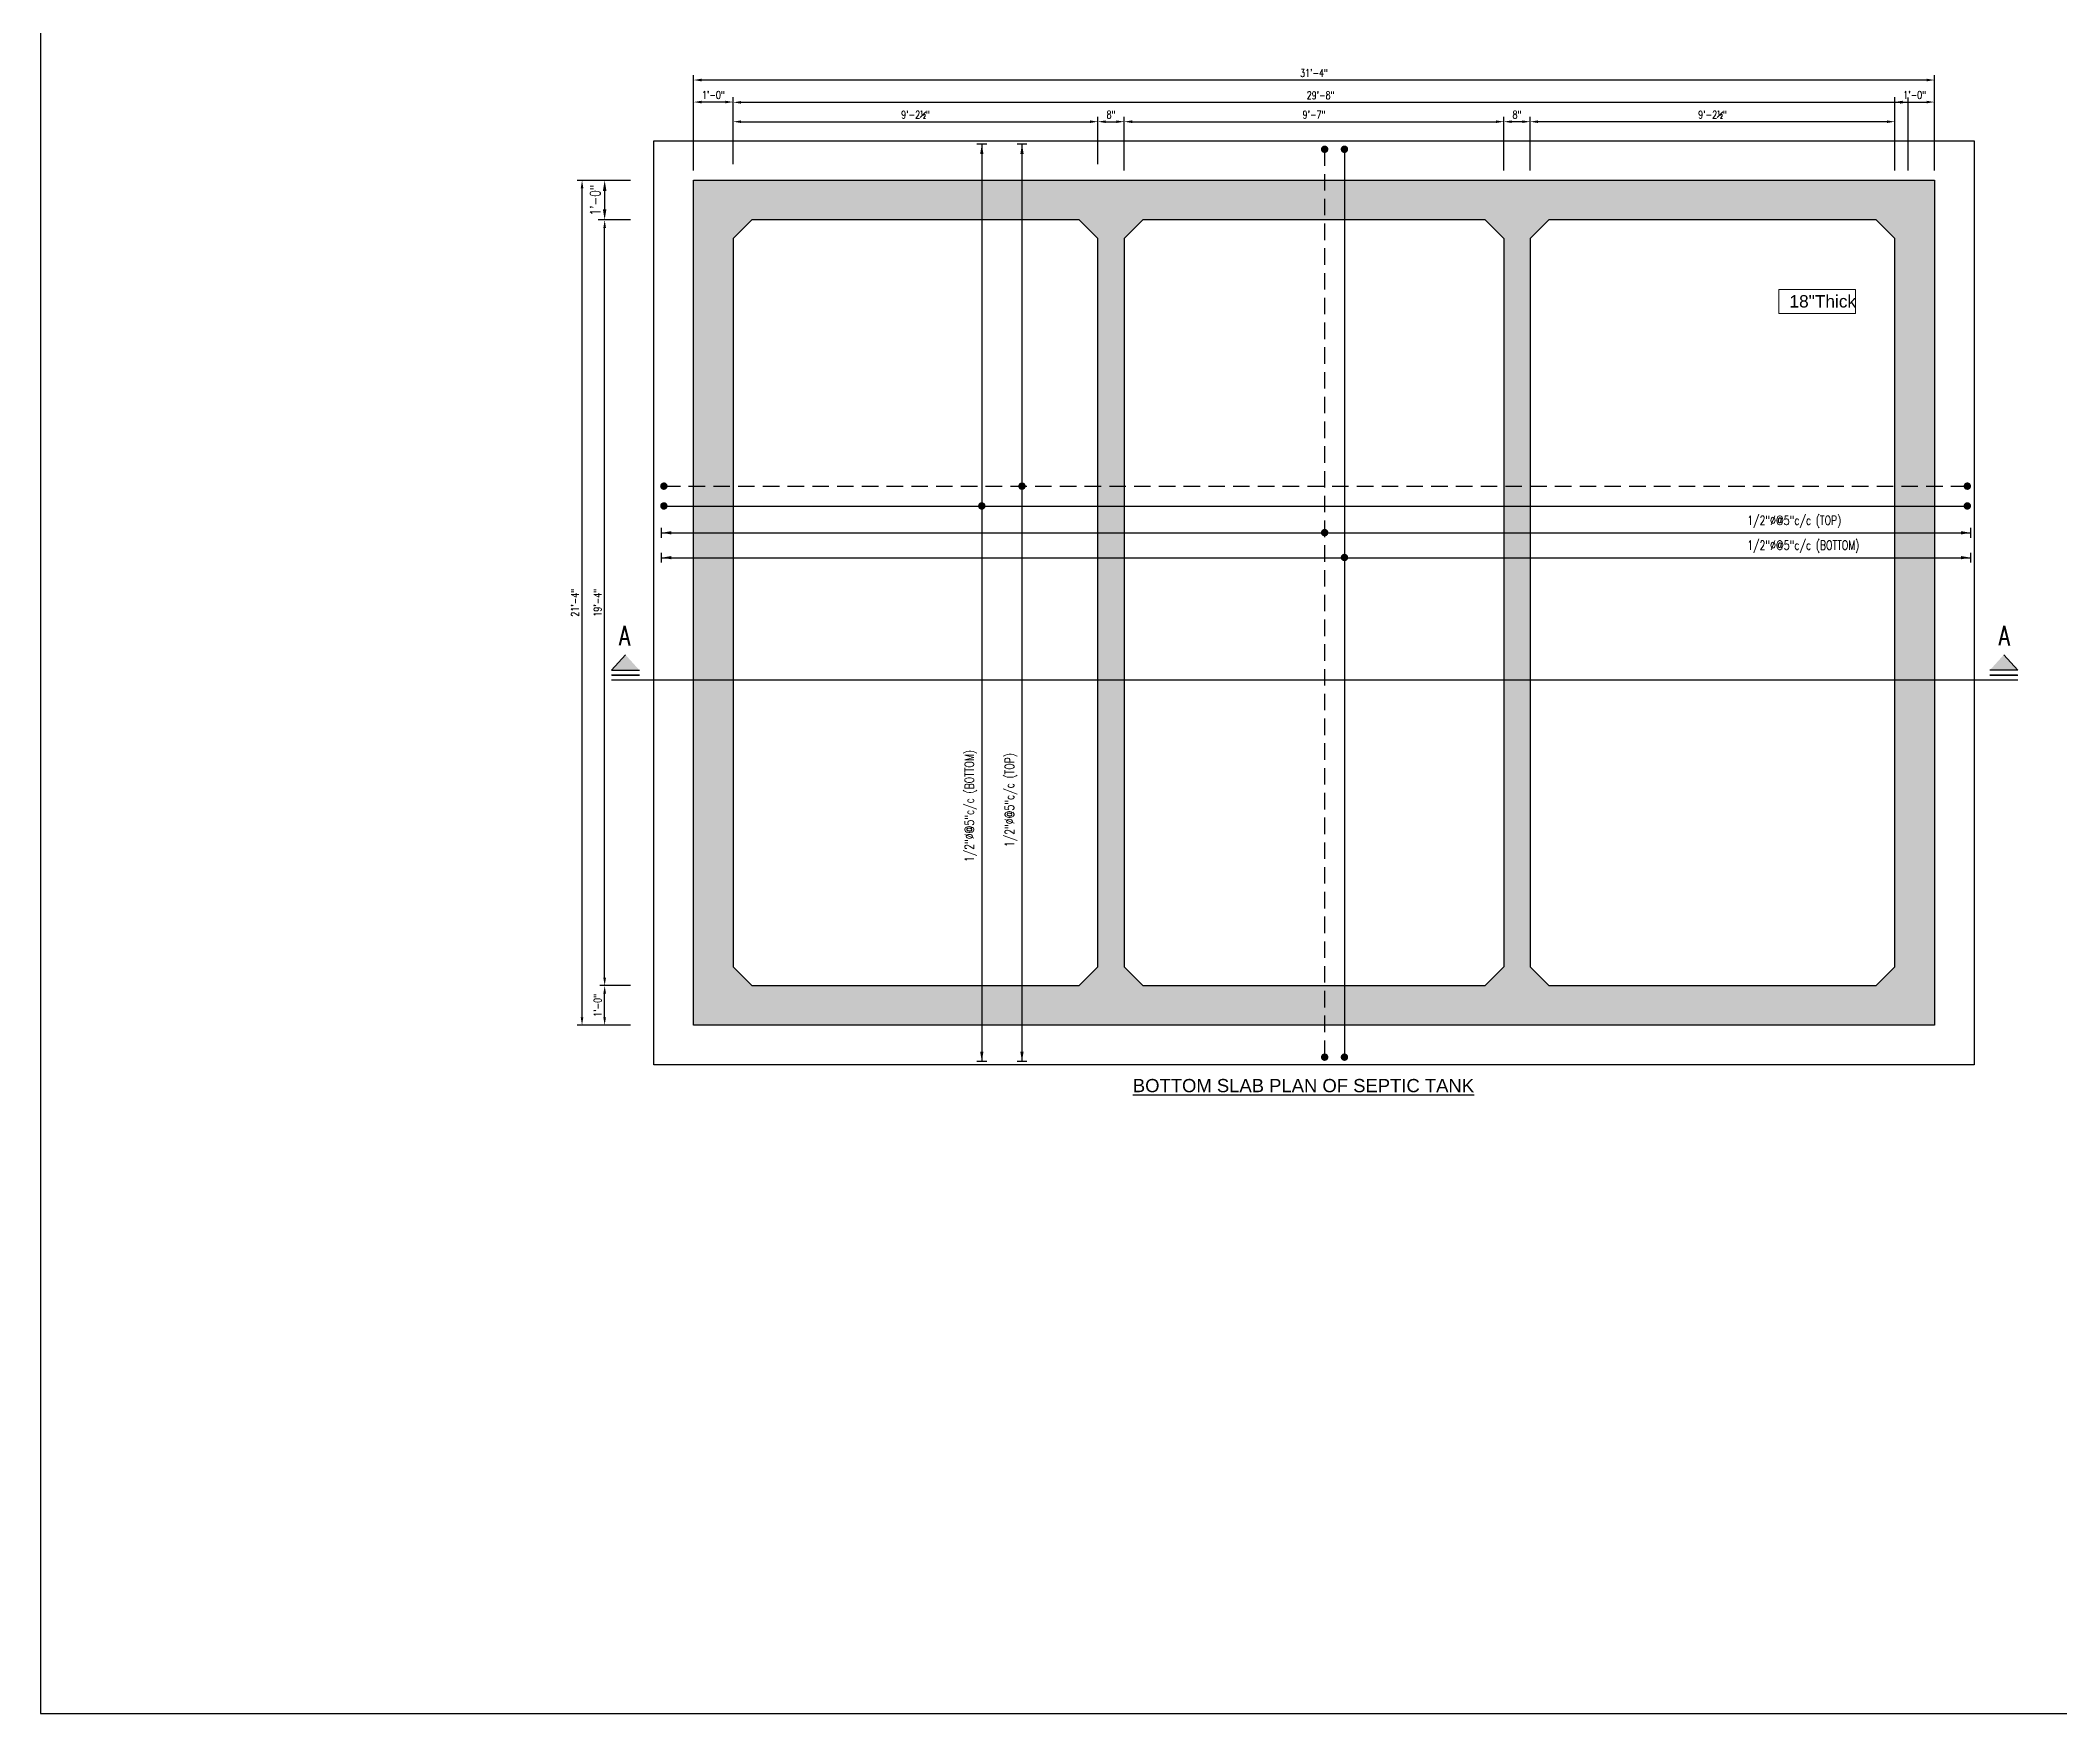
# Model space of a CAD drawing. Extents: x 646443 to 647667, y -185387 to -183933.
# Drawn here: x 646443 to 647055, y -185387 to -184880 of the extents above; entities that cross this region are included whole.
import ezdxf

# ---------------------------------------------------------------- set-up
doc = ezdxf.new("R2010")
doc.units = 0
doc.header["$LTSCALE"] = 20
doc.header["$MEASUREMENT"] = 0
doc.header["$PDMODE"] = 32
doc.linetypes.add('HIDDEN', pattern=[0.375, 0.25, -0.125])
doc.layers.get('DEFPOINTS').update_dxf_attribs({"linetype": 'CONTINUOUS'})
for name, color, linetype in [('A-TYP-DIM', 1, 'CONTINUOUS'), ('A-TYP-N-TEXT', 2, 'CONTINUOUS'), ('A-TYP-THK-MARK', 2, 'CONTINUOUS'), ('BB', 6, 'CONTINUOUS'), ('COL', 6, 'CONTINUOUS'), ('HATCH', 251, 'CONTINUOUS'), ('S-BB', 6, 'CONTINUOUS'), ('S-TL', 2, 'CONTINUOUS'), ('S-TL1', 6, 'CONTINUOUS'), ('S-TX-BEAM-HEADING', 5, 'CONTINUOUS'), ('SECTION', 4, 'CONTINUOUS')]:
    doc.layers.add(name, color=color, linetype=linetype)
doc.styles.add('arial', font='arial.ttf')
doc.styles.add('QASIM', font='arial.ttf')
doc.styles.add('rizwan', font='romans.shx', dxfattribs={"width": 0.75})
doc.dimstyles.new('STYLE-64', dxfattribs={"dimscale": 64, "dimtxt": 0.09375, "dimasz": 0.09375, "dimexe": 0.0625, "dimexo": 0.0625, "dimgap": 0.03125, "dimtad": 1, "dimzin": 3, "dimdsep": 46, "dimlunit": 4, "dimtxsty": 'rizwan', "dimcen": 0.125, "dimdle": 4, "dimclrd": 1, "dimclre": 1, "dimclrt": 2, "dimadec": 0, "dimazin": 0, "dimtfac": 0.5, "dimtix": 1, "dimtmove": 2, "dimatfit": 3, "dimfxl": 0, "dimfrac": 1, "dimtolj": 1, "dimtzin": 3, "dimarcsym": 0})

# ---------------------------------------------------------------- blocks, each defined once
blk = doc.blocks.new('*D26')
at = {"layer": 'A-TYP-DIM', "color": 1, "lineweight": -2, "ltscale": 1.5, "transparency": 16777216}
for p, q in [((646653.39, -184917.4), (646653.39, -184902.99)), ((646655.79, -184904.49), (646761.49, -184904.49)), ((646763.89, -184917.4), (646763.89, -184902.99))]:
    blk.add_line(p, q, dxfattribs=at)
at = {"layer": 'A-TYP-DIM', "color": 1, "ltscale": 1.5, "transparency": 16777216}
for points in [[(646655.79, -184904.09), (646655.79, -184904.89), (646653.39, -184904.49)], [(646761.49, -184904.09), (646761.49, -184904.89), (646763.89, -184904.49)]]:
    blk.add_solid(points, dxfattribs=at)
at = {"layer": 'DEFPOINTS', "color": 0, "ltscale": 1.5, "transparency": 16777216}
for p in [(646763.89, -184904.49), (646653.39, -184920.4), (646763.89, -184920.4)]:
    blk.add_point(p, dxfattribs=at)
at = {"layer": 'A-TYP-DIM', "color": 2, "ltscale": 1.5, "transparency": 16777216, "insert": (646708.64, -184902.35), "char_height": 2.3438, "attachment_point": 5, "style": 'rizwan'}
blk.add_mtext('\\A1;9\'-2{\\H0.5x;\\S1#2;}"', dxfattribs=at)
blk = doc.blocks.new('*D27')
at = {"layer": 'A-TYP-DIM', "color": 1, "lineweight": -2, "ltscale": 1.5, "transparency": 16777216}
for p, q in [((646763.89, -184917.4), (646763.89, -184902.99)), ((646766.29, -184904.49), (646769.49, -184904.49)), ((646771.89, -184919.26), (646771.89, -184902.99))]:
    blk.add_line(p, q, dxfattribs=at)
at = {"layer": 'A-TYP-DIM', "color": 1, "ltscale": 1.5, "transparency": 16777216}
for points in [[(646766.29, -184904.09), (646766.29, -184904.89), (646763.89, -184904.49)], [(646769.49, -184904.09), (646769.49, -184904.89), (646771.89, -184904.49)]]:
    blk.add_solid(points, dxfattribs=at)
at = {"layer": 'DEFPOINTS', "color": 0, "ltscale": 1.5, "transparency": 16777216}
for p in [(646771.89, -184904.49), (646763.89, -184920.4), (646771.89, -184922.26)]:
    blk.add_point(p, dxfattribs=at)
at = {"layer": 'A-TYP-DIM', "color": 2, "ltscale": 1.5, "transparency": 16777216, "insert": (646767.89, -184902.35), "char_height": 2.344, "attachment_point": 5, "style": 'rizwan'}
blk.add_mtext('\\A1;8"', dxfattribs=at)
blk = doc.blocks.new('*D28')
at = {"layer": 'A-TYP-DIM', "color": 1, "lineweight": -2, "ltscale": 1.5, "transparency": 16777216}
for p, q in [((646771.89, -184919.26), (646771.89, -184902.99)), ((646774.29, -184904.49), (646884.49, -184904.49)), ((646886.89, -184919.26), (646886.89, -184902.99))]:
    blk.add_line(p, q, dxfattribs=at)
at = {"layer": 'A-TYP-DIM', "color": 1, "ltscale": 1.5, "transparency": 16777216}
for points in [[(646774.29, -184904.09), (646774.29, -184904.89), (646771.89, -184904.49)], [(646884.49, -184904.09), (646884.49, -184904.89), (646886.89, -184904.49)]]:
    blk.add_solid(points, dxfattribs=at)
at = {"layer": 'DEFPOINTS', "color": 0, "ltscale": 1.5, "transparency": 16777216}
for p in [(646886.89, -184904.49), (646771.89, -184922.26), (646886.89, -184922.26)]:
    blk.add_point(p, dxfattribs=at)
at = {"layer": 'A-TYP-DIM', "color": 2, "ltscale": 1.5, "transparency": 16777216, "insert": (646829.39, -184902.35), "char_height": 2.344, "attachment_point": 5, "style": 'rizwan'}
blk.add_mtext('\\A1;9\'-7"', dxfattribs=at)
blk = doc.blocks.new('*D29')
at = {"layer": 'A-TYP-DIM', "color": 1, "lineweight": -2, "ltscale": 1.5, "transparency": 16777216}
for p, q in [((646622.28, -184922.26), (646606.09, -184922.26)), ((646607.59, -185175.86), (646607.59, -184924.66)), ((646622.28, -185178.26), (646606.09, -185178.26))]:
    blk.add_line(p, q, dxfattribs=at)
at = {"layer": 'A-TYP-DIM', "color": 1, "ltscale": 1.5, "transparency": 16777216}
for points in [[(646607.19, -184924.66), (646607.99, -184924.66), (646607.59, -184922.26)], [(646607.19, -185175.86), (646607.99, -185175.86), (646607.59, -185178.26)]]:
    blk.add_solid(points, dxfattribs=at)
at = {"layer": 'DEFPOINTS', "color": 0, "ltscale": 1.5, "transparency": 16777216}
for p in [(646607.59, -184922.26), (646625.28, -184922.26), (646625.28, -185178.26)]:
    blk.add_point(p, dxfattribs=at)
at = {"layer": 'A-TYP-DIM', "color": 2, "ltscale": 1.5, "transparency": 16777216, "insert": (646605.45, -185050.26), "char_height": 2.344, "attachment_point": 5, "rotation": 90, "style": 'rizwan'}
blk.add_mtext('\\A1;21\'-4"', dxfattribs=at)
blk = doc.blocks.new('*D30')
at = {"layer": 'A-TYP-DIM', "color": 1, "lineweight": -2, "ltscale": 1.5, "transparency": 16777216}
for p, q in [((646622.28, -184934.26), (646612.94, -184934.26)), ((646614.44, -185163.86), (646614.44, -184936.66)), ((646622.28, -185166.26), (646612.94, -185166.26))]:
    blk.add_line(p, q, dxfattribs=at)
at = {"layer": 'A-TYP-DIM', "color": 1, "ltscale": 1.5, "transparency": 16777216}
for points in [[(646614.04, -184936.66), (646614.84, -184936.66), (646614.44, -184934.26)], [(646614.04, -185163.86), (646614.84, -185163.86), (646614.44, -185166.26)]]:
    blk.add_solid(points, dxfattribs=at)
at = {"layer": 'DEFPOINTS', "color": 0, "ltscale": 1.5, "transparency": 16777216}
for p in [(646614.44, -184934.26), (646625.28, -184934.26), (646625.28, -185166.26)]:
    blk.add_point(p, dxfattribs=at)
at = {"layer": 'A-TYP-DIM', "color": 2, "ltscale": 1.5, "transparency": 16777216, "insert": (646612.29, -185050.26), "char_height": 2.344, "attachment_point": 5, "rotation": 90, "style": 'rizwan'}
blk.add_mtext('\\A1;19\'-4"', dxfattribs=at)
blk = doc.blocks.new('*D31')
at = {"layer": 'A-TYP-DIM', "color": 1, "lineweight": -2, "ltscale": 1.5, "transparency": 16777216}
for p, q in [((646641.39, -184919.26), (646641.39, -184890.37)), ((647014.99, -184891.87), (646643.79, -184891.87)), ((647017.39, -184919.26), (647017.39, -184890.37))]:
    blk.add_line(p, q, dxfattribs=at)
at = {"layer": 'A-TYP-DIM', "color": 1, "ltscale": 1.5, "transparency": 16777216}
for points in [[(646643.79, -184891.47), (646643.79, -184892.27), (646641.39, -184891.87)], [(647014.99, -184891.47), (647014.99, -184892.27), (647017.39, -184891.87)]]:
    blk.add_solid(points, dxfattribs=at)
at = {"layer": 'DEFPOINTS', "color": 0, "ltscale": 1.5, "transparency": 16777216}
for p in [(646641.39, -184891.87), (646641.39, -184922.26), (647017.39, -184922.26)]:
    blk.add_point(p, dxfattribs=at)
at = {"layer": 'A-TYP-DIM', "color": 2, "ltscale": 1.5, "transparency": 16777216, "insert": (646829.39, -184889.73), "char_height": 2.344, "attachment_point": 5, "style": 'rizwan'}
blk.add_mtext('\\A1;31\'-4"', dxfattribs=at)
blk = doc.blocks.new('*D32')
at = {"layer": 'A-TYP-DIM', "color": 1, "lineweight": -2, "ltscale": 1.5, "transparency": 16777216}
for p, q in [((646653.39, -184917.4), (646653.39, -184897.13)), ((647006.99, -184898.63), (646655.79, -184898.63)), ((647009.39, -184919.26), (647009.39, -184897.13))]:
    blk.add_line(p, q, dxfattribs=at)
at = {"layer": 'A-TYP-DIM', "color": 1, "ltscale": 1.5, "transparency": 16777216}
for points in [[(646655.79, -184898.23), (646655.79, -184899.03), (646653.39, -184898.63)], [(647006.99, -184898.23), (647006.99, -184899.03), (647009.39, -184898.63)]]:
    blk.add_solid(points, dxfattribs=at)
at = {"layer": 'DEFPOINTS', "color": 0, "ltscale": 1.5, "transparency": 16777216}
for p in [(646653.39, -184898.63), (646653.39, -184920.4), (647009.39, -184922.26)]:
    blk.add_point(p, dxfattribs=at)
at = {"layer": 'A-TYP-DIM', "color": 2, "ltscale": 1.5, "transparency": 16777216, "insert": (646831.39, -184896.49), "char_height": 2.344, "attachment_point": 5, "style": 'rizwan'}
blk.add_mtext('\\A1;29\'-8"', dxfattribs=at)
blk = doc.blocks.new('*D34')
at = {"layer": 'A-TYP-DIM', "color": 1, "lineweight": -2, "ltscale": 1.5, "transparency": 16777216}
for p, q in [((646886.89, -184919.26), (646886.89, -184902.99)), ((646892.49, -184904.49), (646889.29, -184904.49)), ((646894.89, -184919.26), (646894.89, -184902.99))]:
    blk.add_line(p, q, dxfattribs=at)
at = {"layer": 'A-TYP-DIM', "color": 1, "ltscale": 1.5, "transparency": 16777216}
for points in [[(646889.29, -184904.09), (646889.29, -184904.89), (646886.89, -184904.49)], [(646892.49, -184904.09), (646892.49, -184904.89), (646894.89, -184904.49)]]:
    blk.add_solid(points, dxfattribs=at)
at = {"layer": 'DEFPOINTS', "color": 0, "ltscale": 1.5, "transparency": 16777216}
for p in [(646886.89, -184904.49), (646886.89, -184922.26), (646894.89, -184922.26)]:
    blk.add_point(p, dxfattribs=at)
at = {"layer": 'A-TYP-DIM', "color": 2, "ltscale": 1.5, "transparency": 16777216, "insert": (646890.89, -184902.35), "char_height": 2.344, "attachment_point": 5, "style": 'rizwan'}
blk.add_mtext('\\A1;8"', dxfattribs=at)
blk = doc.blocks.new('*D35')
at = {"layer": 'A-TYP-DIM', "color": 1, "lineweight": -2, "ltscale": 1.5, "transparency": 16777216}
for p, q in [((646894.89, -184919.26), (646894.89, -184902.99)), ((647002.99, -184904.49), (646897.29, -184904.49)), ((647005.39, -184919.26), (647005.39, -184902.99))]:
    blk.add_line(p, q, dxfattribs=at)
at = {"layer": 'A-TYP-DIM', "color": 1, "ltscale": 1.5, "transparency": 16777216}
for points in [[(646897.29, -184904.09), (646897.29, -184904.89), (646894.89, -184904.49)], [(647002.99, -184904.09), (647002.99, -184904.89), (647005.39, -184904.49)]]:
    blk.add_solid(points, dxfattribs=at)
at = {"layer": 'DEFPOINTS', "color": 0, "ltscale": 1.5, "transparency": 16777216}
for p in [(646894.89, -184904.49), (646894.89, -184922.26), (647005.39, -184922.26)]:
    blk.add_point(p, dxfattribs=at)
at = {"layer": 'A-TYP-DIM', "color": 2, "ltscale": 1.5, "transparency": 16777216, "insert": (646950.14, -184902.35), "char_height": 2.3438, "attachment_point": 5, "style": 'rizwan'}
blk.add_mtext('\\A1;9\'-2{\\H0.5x;\\S1#2;}"', dxfattribs=at)
blk = doc.blocks.new('*D42')
at = {"layer": 'A-TYP-DIM', "color": 1, "lineweight": -2, "ltscale": 1.5, "transparency": 16777216}
for p, q in [((646621.28, -184922.26), (646612.44, -184922.26)), ((646614.44, -184925.46), (646614.44, -184931.06)), ((646621.28, -184934.26), (646612.44, -184934.26))]:
    blk.add_line(p, q, dxfattribs=at)
at = {"layer": 'A-TYP-DIM', "color": 1, "ltscale": 1.5, "transparency": 16777216}
for points in [[(646613.91, -184925.46), (646614.97, -184925.46), (646614.44, -184922.26)], [(646613.91, -184931.06), (646614.97, -184931.06), (646614.44, -184934.26)]]:
    blk.add_solid(points, dxfattribs=at)
at = {"layer": 'DEFPOINTS', "color": 0, "ltscale": 1.5, "transparency": 16777216}
for p in [(646625.28, -184922.26), (646614.44, -184934.26), (646625.28, -184934.26)]:
    blk.add_point(p, dxfattribs=at)
at = {"layer": 'A-TYP-DIM', "color": 2, "ltscale": 1.5, "transparency": 16777216, "insert": (646611.58, -184928.26), "char_height": 3.125, "attachment_point": 5, "rotation": 90, "style": 'rizwan'}
blk.add_mtext('\\A1;1\'-0"', dxfattribs=at)
blk = doc.blocks.new('*D41')
at = {"layer": 'A-TYP-DIM', "color": 1, "lineweight": -2, "ltscale": 1.5, "transparency": 16777216}
for p, q in [((646622.28, -185166.26), (646612.94, -185166.26)), ((646614.44, -185175.86), (646614.44, -185168.66)), ((646622.28, -185178.26), (646612.94, -185178.26))]:
    blk.add_line(p, q, dxfattribs=at)
at = {"layer": 'A-TYP-DIM', "color": 1, "ltscale": 1.5, "transparency": 16777216}
for points in [[(646614.04, -185168.66), (646614.84, -185168.66), (646614.44, -185166.26)], [(646614.04, -185175.86), (646614.84, -185175.86), (646614.44, -185178.26)]]:
    blk.add_solid(points, dxfattribs=at)
at = {"layer": 'DEFPOINTS', "color": 0, "ltscale": 1.5, "transparency": 16777216}
for p in [(646614.44, -185166.26), (646625.28, -185166.26), (646625.28, -185178.26)]:
    blk.add_point(p, dxfattribs=at)
at = {"layer": 'A-TYP-DIM', "color": 2, "ltscale": 1.5, "transparency": 16777216, "insert": (646612.29, -185172.26), "char_height": 2.344, "attachment_point": 5, "rotation": 90, "style": 'rizwan'}
blk.add_mtext('\\A1;1\'-0"', dxfattribs=at)
blk = doc.blocks.new('*D43')
at = {"layer": 'A-TYP-DIM', "color": 1, "lineweight": -2, "ltscale": 1.5, "transparency": 16777216}
for p, q in [((647005.39, -184917.34), (647005.39, -184897.04)), ((647007.79, -184898.54), (647014.99, -184898.54)), ((647017.39, -184917.34), (647017.39, -184897.04))]:
    blk.add_line(p, q, dxfattribs=at)
at = {"layer": 'A-TYP-DIM', "color": 1, "ltscale": 1.5, "transparency": 16777216}
for points in [[(647007.79, -184898.14), (647007.79, -184898.94), (647005.39, -184898.54)], [(647014.99, -184898.14), (647014.99, -184898.94), (647017.39, -184898.54)]]:
    blk.add_solid(points, dxfattribs=at)
at = {"layer": 'DEFPOINTS', "color": 0, "ltscale": 1.5, "transparency": 16777216}
for p in [(647017.39, -184898.54), (647005.39, -184920.34), (647017.39, -184920.34)]:
    blk.add_point(p, dxfattribs=at)
at = {"layer": 'A-TYP-DIM', "color": 2, "ltscale": 1.5, "transparency": 16777216, "insert": (647011.39, -184896.4), "char_height": 2.344, "attachment_point": 5, "style": 'rizwan'}
blk.add_mtext('\\A1;1\'-0"', dxfattribs=at)
blk = doc.blocks.new('*D44')
at = {"layer": 'A-TYP-DIM', "color": 1, "lineweight": -2, "ltscale": 1.5, "transparency": 16777216}
for p, q in [((646641.39, -184917.34), (646641.39, -184897.04)), ((646650.99, -184898.54), (646643.79, -184898.54)), ((646653.39, -184917.34), (646653.39, -184897.04))]:
    blk.add_line(p, q, dxfattribs=at)
at = {"layer": 'A-TYP-DIM', "color": 1, "ltscale": 1.5, "transparency": 16777216}
for points in [[(646643.79, -184898.14), (646643.79, -184898.94), (646641.39, -184898.54)], [(646650.99, -184898.14), (646650.99, -184898.94), (646653.39, -184898.54)]]:
    blk.add_solid(points, dxfattribs=at)
at = {"layer": 'DEFPOINTS', "color": 0, "ltscale": 1.5, "transparency": 16777216}
for p in [(646641.39, -184898.54), (646641.39, -184920.34), (646653.39, -184920.34)]:
    blk.add_point(p, dxfattribs=at)
at = {"layer": 'A-TYP-DIM', "color": 2, "ltscale": 1.5, "transparency": 16777216, "insert": (646647.39, -184896.4), "char_height": 2.344, "attachment_point": 5, "style": 'rizwan'}
blk.add_mtext('\\A1;1\'-0"', dxfattribs=at)
blk = doc.blocks.new('SLAB-THK.MARK')
at = {"layer": 'A-TYP-N-TEXT', "lineweight": 0, "ltscale": 1.5}
blk.add_lwpolyline([(0, 0), (0.727, 0), (0.727, -0.227), (0, -0.227)], close=True, dxfattribs=at)
at = {"layer": 'A-TYP-N-TEXT', "lineweight": 0, "ltscale": 1.5, "style": 'QASIM'}
blk.add_attdef('24"THICK', (0.035, -0.171), '', height=0.117, dxfattribs=at)

msp = doc.modelspace()

# ---------------------------------------------------------------- hatches: boundary and pattern name
at = {"layer": 'BB', "linetype": 'Continuous'}
for points in [[(646616.53171, -185070.72549), (646620.76829, -185066.04432), (646625.0049, -185070.72546)], [(647042.61501, -185070.72549), (647038.37843, -185066.04432), (647034.14182, -185070.72546)]]:
    msp.add_hatch(color=256, dxfattribs=at).paths.add_polyline_path(points)
at = {"layer": 'HATCH'}
h = msp.add_hatch(dxfattribs=at)
h.set_pattern_fill('AR-CONC', color=256, scale=1.25, style=0)
h.set_pattern_definition([(50, (0, 0), (8.96575228, -0.78440169), [0.9375, -10.3125]), (355, (0, 0), (-1.73439167, 9.40240167), [0.75, -8.25]), (100.4514445, (0.747, -0.065), (7.23136058, 8.61799989), [0.7967524, -8.7642764]), (46.1842, (0, 2.5), (13.34051663, -2.06899101), [1.40625, -15.46875]), (96.6356355, (1.112, 2.328), (11.68327432, 12.1764825), [1.19512927, -13.146422]), (351.184164, (0, 2.5), (11.6832743, 12.1764825), [1.125, -12.375]), (21, (1.25, 1.875), (7.46133815, -5.03273613), [0.9375, -10.3125]), (326, (1.25, 1.875), (3.04144165, 9.06437556), [0.75, -8.25]), (71.4514447, (1.872, 1.456), (10.50277971, 4.03163941), [0.79675238, -8.7642764]), (37.5, (0, 0), (0.151998191, 4.161173173), [0, -8.15, 0, -8.375, 0, -8.28125]), (7.5, (0, 0), (3.288369218, 4.9301464), [0, -4.775, 0, -7.9625, 0, -3.15625]), (327.5, (-2.7875, 0), (6.672780452, -0.281935897), [0, -3.125, 0, -9.75, 0, -12.9375]), (317.5, (-4.0375, 0), (7.289827117, 1.25131228), [0, -4.0625, 0, -6.475, 0, -9.1875])])
h.paths.add_polyline_path([(647017.38561, -185073.72546), (647005.38561, -185073.72547), (647005.38561, -185160.60041), (646999.72876, -185166.25727), (646900.54246, -185166.25727), (646894.88561, -185160.60041), (646894.88561, -185073.72547), (646886.88561, -185073.72547), (646886.88561, -185160.60041), (646881.22876, -185166.25727), (646838.60918, -185166.25727), (646838.60918, -185178.25727), (647017.38561, -185178.25727)])
h.paths.add_polyline_path([(647017.38561, -185036.5931), (647005.38561, -185036.5931), (647005.38561, -185073.72547), (647017.38561, -185073.72546)])
h.paths.add_polyline_path([(647017.38561, -185029.06306), (647005.38561, -185029.06306), (647005.38561, -185036.5931), (647017.38561, -185036.5931)])
h.paths.add_polyline_path([(647017.38561, -185020.97736), (647005.38561, -185020.97736), (647005.38561, -185029.06306), (647017.38561, -185029.06306)])
h.paths.add_polyline_path([(647017.38561, -185014.97736), (647005.38561, -185014.97736), (647005.38561, -185020.97736), (647017.38561, -185020.97736)])
h.paths.add_polyline_path([(647017.38561, -184922.25727), (646838.60918, -184922.25727), (646838.60918, -184934.25727), (646881.22876, -184934.25727), (646886.88561, -184939.91412), (646886.88561, -185014.97736), (646894.88561, -185014.97736), (646894.88561, -184939.91412), (646900.54246, -184934.25727), (646999.72876, -184934.25727), (647005.38561, -184939.91412), (647005.38561, -185014.97736), (647017.38561, -185014.97736)])
h.paths.add_polyline_path([(646894.88561, -185014.97736), (646886.88561, -185014.97736), (646886.88561, -185020.97736), (646894.88561, -185020.97736)])
h.paths.add_polyline_path([(646894.88561, -185020.97736), (646886.88561, -185020.97736), (646886.88561, -185029.06306), (646894.88561, -185029.06306)])
h.paths.add_polyline_path([(646894.88561, -185029.06306), (646886.88561, -185029.06306), (646886.88561, -185036.5931), (646894.88561, -185036.5931)])
h.paths.add_polyline_path([(646894.88561, -185036.5931), (646886.88561, -185036.5931), (646886.88561, -185073.72547), (646894.88561, -185073.72547)])
h.paths.add_polyline_path([(646838.60918, -184922.25727), (646832.60918, -184922.25727), (646832.60918, -184934.25727), (646838.60918, -184934.25727)])
h.paths.add_polyline_path([(646832.60918, -184922.25727), (646740.89965, -184922.25727), (646740.89965, -184934.25727), (646758.22876, -184934.25727), (646763.88561, -184939.91412), (646763.88561, -185014.97736), (646771.88561, -185014.97736), (646771.88561, -184939.91412), (646777.54246, -184934.25727), (646832.60918, -184934.25727)])
h.paths.add_polyline_path([(646771.88561, -185014.97736), (646763.88561, -185014.97736), (646763.88561, -185020.97736), (646771.88561, -185020.97736)])
h.paths.add_polyline_path([(646771.88561, -185020.97736), (646763.88561, -185020.97736), (646763.88561, -185029.06306), (646771.88561, -185029.06306)])
h.paths.add_polyline_path([(646771.88561, -185029.06306), (646763.88561, -185029.06306), (646763.88561, -185036.5931), (646771.88561, -185036.5931)])
h.paths.add_polyline_path([(646771.88561, -185036.5931), (646763.88561, -185036.5931), (646763.88561, -185073.72548), (646771.88561, -185073.72548)])
h.paths.add_polyline_path([(646771.88561, -185073.72548), (646763.88561, -185073.72548), (646763.88561, -185160.60041), (646758.22876, -185166.25727), (646740.89965, -185166.25727), (646740.89965, -185178.25727), (646832.60918, -185178.25727), (646832.60918, -185166.25727), (646777.54246, -185166.25727), (646771.88561, -185160.60041)])
h.paths.add_polyline_path([(646838.60918, -185166.25727), (646832.60918, -185166.25727), (646832.60918, -185178.25727), (646838.60918, -185178.25727)])
h.paths.add_polyline_path([(646740.89965, -184922.25727), (646728.72243, -184922.25727), (646728.72243, -184934.25727), (646740.89965, -184934.25727)])
h.paths.add_polyline_path([(646728.72243, -184922.25727), (646641.38561, -184922.25727), (646641.38561, -185014.97736), (646653.38561, -185014.97736), (646653.38561, -184939.91412), (646659.04246, -184934.25727), (646728.72243, -184934.25727)])
h.paths.add_polyline_path([(646653.38561, -185014.97736), (646641.38561, -185014.97736), (646641.38561, -185020.97736), (646653.38561, -185020.97736)])
h.paths.add_polyline_path([(646653.38561, -185020.97736), (646641.38561, -185020.97736), (646641.38561, -185029.06306), (646653.38561, -185029.06306)])
h.paths.add_polyline_path([(646653.38561, -185029.06306), (646641.38561, -185029.06306), (646641.38561, -185036.5931), (646653.38561, -185036.5931)])
h.paths.add_polyline_path([(646653.38561, -185036.5931), (646641.38561, -185036.5931), (646641.38561, -185073.72549), (646653.38561, -185073.72549)])
h.paths.add_polyline_path([(646653.38561, -185073.72549), (646641.38561, -185073.72549), (646641.38561, -185178.25727), (646728.72243, -185178.25727), (646728.72243, -185166.25727), (646659.04246, -185166.25727), (646653.38561, -185160.60041)])
h.paths.add_polyline_path([(646740.89965, -185166.25727), (646728.72243, -185166.25727), (646728.72243, -185178.25727), (646740.89965, -185178.25727)])

# ---------------------------------------------------------------- linework, layer by layer
at = {"layer": 'BB', "linetype": 'Continuous'}
for p, q in [((646616.53171, -185070.72549), (646620.76829, -185066.04432)), ((647042.61501, -185070.72549), (647038.37843, -185066.04432)), ((646616.53171, -185070.72549), (646625.0049, -185070.72546)), ((646625.00491, -185072.22546), (646616.53171, -185072.22549)), ((647034.14181, -185072.22546), (647042.61501, -185072.22549)), ((647042.61501, -185070.72549), (647034.14182, -185070.72546))]:
    msp.add_line(p, q, dxfattribs=at)
at = {"layer": 'BB', "color": 1, "linetype": 'Continuous'}
msp.add_line((647042.615, -185073.72546), (646616.53172, -185073.72549), dxfattribs=at)
at = {"layer": 'BB', "linetype": 'Continuous', "const_width": 0.5}
for points in [[(646616.53171, -185072.22549), (646625.00491, -185072.22546)], [(647042.61501, -185072.22549), (647034.14181, -185072.22546)]]:
    msp.add_lwpolyline(points, dxfattribs=at)
at = {"layer": 'COL', "linetype": 'HIDDEN'}
for p, q in [((646832.60918, -184912.85006), (646832.60918, -185187.93365)), ((646632.38561, -185014.97736), (647027.34198, -185014.97736))]:
    msp.add_line(p, q, dxfattribs=at)
at = {"layer": 'COL', "linetype": 'ByBlock'}
for p, q in [((646838.60918, -184912.85006), (646838.60918, -185187.93365)), ((646632.38561, -185020.97736), (647027.34198, -185020.97736))]:
    msp.add_line(p, q, dxfattribs=at)
at = {"layer": 'DEFPOINTS'}
msp.add_lwpolyline([(646443.46119, -185386.84809), (647667.16213, -185386.84809), (647667.16213, -184063.6904), (646443.46119, -184063.6904)], close=True, dxfattribs=at)
at = {"layer": 'S-BB', "const_width": 1.125}
for points in [[(646832.60918, -184913.41256, -1), (646832.60918, -184912.28756, -1)], [(646838.60918, -184913.41256, -1), (646838.60918, -184912.28756, -1)], [(646632.38561, -185015.48619, -1), (646632.38561, -185014.36119, -1)], [(646740.89965, -185015.48619, -1), (646740.89965, -185014.36119, -1)], [(647027.34198, -185015.48619, -1), (647027.34198, -185014.36119, -1)], [(646632.38561, -185021.48619, -1), (646632.38561, -185020.36119, -1)], [(646728.72243, -185021.48619, -1), (646728.72243, -185020.36119, -1)], [(647027.34198, -185021.48619, -1), (647027.34198, -185020.36119, -1)], [(646832.60918, -185029.57189, -1), (646832.60918, -185028.44689, -1)], [(646838.60918, -185037.10193, -1), (646838.60918, -185035.97693, -1)], [(646832.60918, -185188.49615, -1), (646832.60918, -185187.37115, -1)], [(646838.60918, -185188.49615, -1), (646838.60918, -185187.37115, -1)]]:
    msp.add_lwpolyline(points, format="xyb", close=True, dxfattribs=at)
at = {"layer": 'S-TL'}
for p, q in [((646728.72243, -184911.25727), (646728.72243, -185189.25727)), ((646740.89965, -184911.25727), (646740.89965, -185189.25727)), ((646631.66839, -185029.06306), (647028.38561, -185029.06306)), ((646631.66839, -185036.5931), (647028.38561, -185036.5931))]:
    msp.add_line(p, q, dxfattribs=at)
for points in [[(646728.22243, -184914.25727), (646729.22243, -184914.25727), (646728.72243, -184911.25727)], [(646740.39965, -184914.25727), (646741.39965, -184914.25727), (646740.89965, -184911.25727)], [(646634.66839, -185028.56306), (646634.66839, -185029.56306), (646631.66839, -185029.06306)], [(647025.38561, -185028.56306), (647025.38561, -185029.56306), (647028.38561, -185029.06306)], [(646634.66839, -185036.0931), (646634.66839, -185037.0931), (646631.66839, -185036.5931)], [(647025.38561, -185036.0931), (647025.38561, -185037.0931), (647028.38561, -185036.5931)], [(646728.22243, -185186.25727), (646729.22243, -185186.25727), (646728.72243, -185189.25727)], [(646740.39965, -185186.25727), (646741.39965, -185186.25727), (646740.89965, -185189.25727)]]:
    msp.add_solid(points, dxfattribs=at)
at = {"layer": 'S-TL1'}
for p, q in [((646730.22243, -184911.25727), (646727.22243, -184911.25727)), ((646742.39965, -184911.25727), (646739.39965, -184911.25727)), ((646631.66839, -185030.56306), (646631.66839, -185027.56306)), ((647028.38561, -185030.56306), (647028.38561, -185027.56306)), ((646631.66839, -185038.0931), (646631.66839, -185035.0931)), ((647028.38561, -185038.0931), (647028.38561, -185035.0931)), ((646730.22243, -185189.25727), (646727.22243, -185189.25727)), ((646742.39965, -185189.25727), (646739.39965, -185189.25727))]:
    msp.add_line(p, q, dxfattribs=at)
at = {"layer": 'SECTION'}
for points in [[(646629.38561, -184910.25727), (647029.38561, -184910.25727), (647029.38561, -185190.25727), (646629.38561, -185190.25727)], [(647017.38561, -185178.25727), (646641.38561, -185178.25727), (646641.38561, -184922.25727), (647017.38561, -184922.25727)], [(646763.88561, -185160.60041), (646763.88561, -184939.91412), (646758.22876, -184934.25727), (646659.04246, -184934.25727), (646653.38561, -184939.91412), (646653.38561, -185160.60041), (646659.04246, -185166.25727), (646758.22876, -185166.25727)]]:
    msp.add_lwpolyline(points, close=True, dxfattribs=at)
for points in [[(646777.54246, -184934.25727), (646777.54246, -184934.25727), (646771.88561, -184939.91412), (646771.88561, -185160.60041), (646777.54246, -185166.25727), (646777.54246, -185166.25727)], [(646881.22876, -184934.25727), (646777.54246, -184934.25727)], [(646881.22876, -184934.25727), (646881.22876, -184934.25727), (646886.88561, -184939.91412), (646886.88561, -185160.60041), (646881.22876, -185166.25727), (646881.22876, -185166.25727)], [(646900.54246, -184934.25727), (646900.54246, -184934.25727), (646894.88561, -184939.91412), (646894.88561, -185160.60041), (646900.54246, -185166.25727), (646900.54246, -185166.25727)], [(646900.54246, -185166.25727), (646999.72876, -185166.25727), (647005.38561, -185160.60041), (647005.38561, -184939.91412), (646999.72876, -184934.25727), (646900.54246, -184934.25727)], [(646777.54246, -185166.25727), (646881.22876, -185166.25727)]]:
    msp.add_lwpolyline(points, dxfattribs=at)

# ---------------------------------------------------------------- block references
at = {"layer": 'A-TYP-THK-MARK'}
ref = msp.add_blockref('SLAB-THK.MARK', (646970.22496, -184955.33527), dxfattribs=dict(at, xscale=32, yscale=32, zscale=32))
ref.add_attrib('24"THICK', '18"Thick', (646973.44629, -184960.79384), dxfattribs={"lineweight": 0, "ltscale": 1.5, "height": 3.75, "style": 'QASIM'})

# ---------------------------------------------------------------- texts
at = {"layer": 'A-TYP-DIM', "color": 2, "ltscale": 1.5, "style": 'rizwan', "width": 0.75}
for s, rotation, p in [('1/2"%%C@5"c/c (TOP)', 360, (646960.67479, -185026.65784)), ('1/2"%%C@5"c/c (BOTTOM)', 360, (646960.67479, -185034.18788)), ('1/2"%%C@5"c/c (BOTTOM)', 90, (646726.3172, -185128.83062)), ('1/2"%%C@5"c/c (TOP)', 90, (646738.49443, -185124.27098))]:
    msp.add_text(s, height=2.75, rotation=rotation, dxfattribs=at).set_placement(p)
at = {"layer": 'BB', "style": 'rizwan', "width": 0.75}
for p in [(646618.73274, -185063.22064), (647036.77268, -185063.22064)]:
    msp.add_text('A', height=6, rotation=359.99980634, dxfattribs=at).set_placement(p)
at = {"layer": 'S-TX-BEAM-HEADING', "color": 3, "style": 'arial'}
msp.add_text('%%UBOTTOM SLAB PLAN OF SEPTIC TANK', height=4, dxfattribs=at).set_placement((646774.49647, -185198.55092))

# ---------------------------------------------------------------- dimensions: what is measured, and where the dimension line sits
at = {"layer": 'A-TYP-DIM', "ltscale": 1.5}
for base, p1, p2, picture, middle in [((646641.38561, -184891.87048), (647017.38561, -184922.25727), (646641.38561, -184922.25727), '*D31', (646829.38561, -184889.72539)), ((646653.38561, -184898.63305), (647009.38561, -184922.25727), (646653.38561, -184920.40331), '*D32', (646831.38561, -184896.48796)), ((647017.38561, -184898.54255), (647005.38561, -184920.34081), (647017.38561, -184920.34081), '*D43', (647011.38561, -184896.39746)), ((646771.88561, -184904.49161), (646763.88561, -184920.40331), (646771.88561, -184922.25727), '*D27', (646767.88561, -184902.34652)), ((646886.88561, -184904.49161), (646771.88561, -184922.25727), (646886.88561, -184922.25727), '*D28', (646829.38561, -184902.34652))]:
    dim = msp.add_linear_dim(base=base, p1=p1, p2=p2, angle=180, dimstyle='STYLE-64', override={"dimscale": 24, "dimtxt": 0.097656, "dimasz": 0.1, "dimexo": 0.125, "dimdec": 4, "dimtmove": 0, "dimatfit": 2}, dxfattribs=at)
    dim.commit()
    dim.dimension.update_dxf_attribs({"geometry": picture, "text_midpoint": middle})
for base, p1, p2, picture, middle in [((646641.38561, -184898.54255), (646653.38561, -184920.34081), (646641.38561, -184920.34081), '*D44', (646647.38561, -184896.39746)), ((646886.88561, -184904.49161), (646894.88561, -184922.25727), (646886.88561, -184922.25727), '*D34', (646890.88561, -184902.34652)), ((646894.88561, -184904.49161), (647005.38561, -184922.25727), (646894.88561, -184922.25727), '*D35', (646950.13561, -184902.34652))]:
    dim = msp.add_linear_dim(base=base, p1=p1, p2=p2, dimstyle='STYLE-64', override={"dimscale": 24, "dimtxt": 0.097656, "dimasz": 0.1, "dimexo": 0.125, "dimdec": 4, "dimtmove": 0, "dimatfit": 2}, dxfattribs=at)
    dim.commit()
    dim.dimension.update_dxf_attribs({"geometry": picture, "text_midpoint": middle})
for p1, p2, distance, override, picture, middle in [((646653.38561, -184920.40331), (646763.88561, -184920.40331), 15.9117, {"dimscale": 24, "dimtxt": 0.097656, "dimasz": 0.1, "dimexo": 0.125, "dimdec": 4, "dimtmove": 0, "dimatfit": 2}, '*D26', (646708.63561, -184902.34652)), ((646625.27984, -185178.25727), (646625.27984, -184922.25727), 17.68843, {"dimscale": 24, "dimtxt": 0.097656, "dimasz": 0.1, "dimexo": 0.125, "dimdec": 4, "dimtmove": 0, "dimatfit": 2}, '*D29', (646605.44632, -185050.25727)), ((646625.27984, -184922.25727), (646625.27984, -184934.25727), -10.84012, {"dimscale": 32, "dimtxt": 0.097656, "dimasz": 0.1, "dimexo": 0.125, "dimdec": 4, "dimtmove": 0, "dimatfit": 2}, '*D42', (646611.5796, -184928.25727)), ((646625.27984, -185166.25727), (646625.27984, -184934.25727), 10.84012, {"dimscale": 24, "dimtxt": 0.097656, "dimasz": 0.1, "dimexo": 0.125, "dimdec": 4, "dimtmove": 0, "dimatfit": 2}, '*D30', (646612.29463, -185050.25727)), ((646625.27984, -185178.25727), (646625.27984, -185166.25727), 10.84012, {"dimscale": 24, "dimtxt": 0.097656, "dimasz": 0.1, "dimexo": 0.125, "dimdec": 4, "dimtmove": 0, "dimatfit": 2}, '*D41', (646612.29463, -185172.25727))]:
    dim = msp.add_aligned_dim(p1=p1, p2=p2, distance=distance, dimstyle='STYLE-64', override=override, dxfattribs=at)
    dim.commit()
    dim.dimension.update_dxf_attribs({"geometry": picture, "text_midpoint": middle})

doc.saveas('drawing.dxf')
